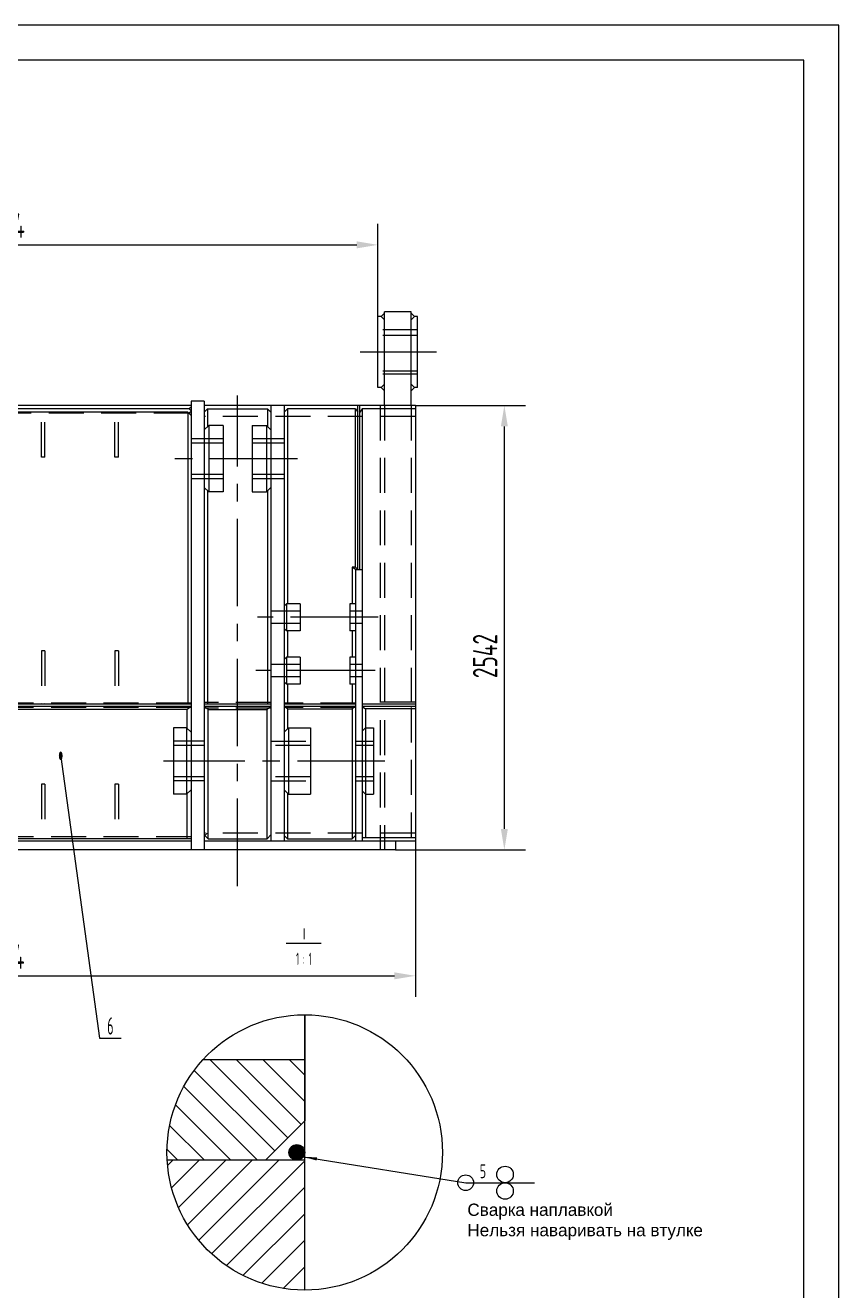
# Model space of a CAD drawing. Header units: millimetres. Extents: x 0 to 16800, y 0 to 11880.
# Drawn here: x 12151 to 16800, y 4642 to 11880 of the extents above; entities that cross this region are included whole.
import ezdxf
from ezdxf.enums import TextEntityAlignment as Align

# ---------------------------------------------------------------- set-up
doc = ezdxf.new("R2010")
doc.units = ezdxf.units.MM
doc.header["$LTSCALE"] = 400
doc.linetypes.add('F', pattern=[0.75, 0.5, -0.25])
doc.linetypes.add('G', pattern=[2, 1.25, -0.25, 0.25, -0.25])
for name, color, linetype in [('01', 7, 'Continuous'), ('02', 1, 'Continuous'), ('04', 2, 'F'), ('05', 4, 'G'), ('08', 1, 'Continuous'), ('11', 3, 'Continuous'), ('13', 3, 'Continuous')]:
    doc.layers.add(name, color=color, linetype=linetype)
doc.styles.get("Standard").update_dxf_attribs({"font": 'isocp', "width": 0.707, "bigfont": 'intecad.shx'})
doc.dimstyles.new('INTE', dxfattribs={"dimscale": 40, "dimtxt": 3.5, "dimasz": 3, "dimexe": 3, "dimexo": 0, "dimgap": 1, "dimtad": 1, "dimdec": 3, "dimdsep": 46, "dimtxsty": 'Standard', "dimcen": 0, "dimclrd": 1, "dimclre": 1, "dimclrt": 3, "dimadec": 4, "dimazin": 2, "dimtfac": 1, "dimtdec": 3, "dimtmove": 0, "dimatfit": 0, "dimfxl": 1, "dimarcsym": 0})

# ---------------------------------------------------------------- blocks, each defined once
blk = doc.blocks.new('*D69')
at = {"layer": '08', "color": 1, "lineweight": -2}
for p, q in [((14380.7, 9705.7), (15009.3, 9705.7)), ((14889.3, 7283.7), (14889.3, 9585.7)), ((14267.7, 7163.7), (15009.3, 7163.7))]:
    blk.add_line(p, q, dxfattribs=at)
at = {"layer": '08', "color": 1}
for points in [[(14869.3, 9585.7), (14909.3, 9585.7), (14889.3, 9705.7)], [(14869.3, 7283.7), (14909.3, 7283.7), (14889.3, 7163.7)]]:
    blk.add_solid(points, dxfattribs=at)
at = {"layer": 'Defpoints', "color": 0}
for p in [(14380.7, 9705.7), (14889.3, 9705.7), (14267.7, 7163.7)]:
    blk.add_point(p, dxfattribs=at)
at = {"layer": '08', "color": 3, "insert": (14779.3, 8272.1), "char_height": 140, "attachment_point": 5, "rotation": 90}
blk.add_mtext('2542', dxfattribs=at)
blk = doc.blocks.new('*D121')
at = {"layer": '08', "color": 1, "lineweight": -2}
for p, q in [((9871.7, 10261.7), (9871.7, 10744.2)), ((14165.7, 10213.7), (14165.7, 10744.2)), ((9991.7, 10624.2), (14045.7, 10624.2))]:
    blk.add_line(p, q, dxfattribs=at)
at = {"layer": '08', "color": 1}
for points in [[(9991.7, 10644.2), (9991.7, 10604.2), (9871.7, 10624.2)], [(14045.7, 10644.2), (14045.7, 10604.2), (14165.7, 10624.2)]]:
    blk.add_solid(points, dxfattribs=at)
at = {"layer": 'Defpoints', "color": 0}
for p in [(14165.7, 10624.2), (9871.7, 10261.7), (14165.7, 10213.7)]:
    blk.add_point(p, dxfattribs=at)
at = {"layer": '08', "color": 3, "insert": (12018.7, 10734.2), "char_height": 140, "attachment_point": 5}
blk.add_mtext('4294', dxfattribs=at)
blk = doc.blocks.new('*D122')
at = {"layer": '08', "color": 1, "lineweight": -2}
for p, q in [((9656.7, 7213.7), (9656.7, 6323.1)), ((14380.7, 7213.7), (14380.7, 6323.1)), ((9776.7, 6443.1), (14260.7, 6443.1))]:
    blk.add_line(p, q, dxfattribs=at)
at = {"layer": '08', "color": 1}
for points in [[(9776.7, 6463.1), (9776.7, 6423.1), (9656.7, 6443.1)], [(14260.7, 6463.1), (14260.7, 6423.1), (14380.7, 6443.1)]]:
    blk.add_solid(points, dxfattribs=at)
at = {"layer": 'Defpoints', "color": 0}
for p in [(9656.7, 7213.7), (14380.7, 7213.7), (14380.7, 6443.1)]:
    blk.add_point(p, dxfattribs=at)
at = {"layer": '08', "color": 3, "insert": (12018.7, 6553.2), "char_height": 140, "attachment_point": 5}
blk.add_mtext('4724', dxfattribs=at)
blk = doc.blocks.new('*U143')
at = {"layer": '01'}
for points in [[(415, 292), (25, 292)], [(415, 5), (415, 292)]]:
    blk.add_lwpolyline(points, dxfattribs=at)
at = {"layer": '02'}
for points in [[(420, 297), (0, 297)], [(420, 0), (420, 297)]]:
    blk.add_lwpolyline(points, dxfattribs=at)

msp = doc.modelspace()

# ---------------------------------------------------------------- hatches: boundary and pattern name
at = {"layer": '02', "linetype": 'Continuous'}
h = msp.add_hatch(dxfattribs=at)
h.set_pattern_fill('ANSI31', color=1, scale=33.75, angle=90, style=0)
h.set_pattern_definition([(135, (-2903.36, -2477.25), (-75.7709, -75.7709), [])])
h.paths.add_polyline_path([(13748.2939, 5961.8093), (13164.8231, 5961.8093, 0.186166635), (12960.8838, 5433.0593, 0.014296107), (12962.1707, 5388.0593), (13523.2939, 5388.0593), (13748.2939, 5613.0593)])
msp.add_hatch(color=1, dxfattribs=at).paths.add_polyline_path([(13748.2939, 5433.0593, 1), (13658.2939, 5433.0593, 1)])
h = msp.add_hatch(dxfattribs=at)
h.set_pattern_fill('ANSI31', color=1, scale=33.75, style=0)
h.set_pattern_definition([(45, (-2903.36, -2477.25), (-75.7709, 75.7709), [])])
h.paths.add_polyline_path([(13748.2939, 5388.0593), (12962.1707, 5388.0593, 0.397563228), (13748.2939, 4645.6491)])

# ---------------------------------------------------------------- linework, layer by layer
for p, q in [((13098.2159, 9647.7396), (13079.2159, 9666.7396)), ((13174.2159, 9666.7396), (13193.2159, 9685.7396)), ((13555.2159, 9666.7396), (13536.2159, 9685.7396)), ((13631.2159, 9666.7396), (13650.2159, 9685.7396)), ((14076.7159, 9685.7396), (14063.7159, 9666.7396)), ((13748.2939, 5961.8093), (13164.8231, 5961.8093))]:
    msp.add_line(p, q)
at = {"layer": '01', "color": 7, "linetype": 'Continuous'}
for p, q in [((14184.7159, 10213.7396), (14165.7159, 10213.7396)), ((14165.7159, 9807.7396), (14165.7159, 10213.7396)), ((14184.7159, 10213.7396), (14203.7159, 10232.7396)), ((14184.7159, 10213.7396), (14203.7159, 10194.7396)), ((14203.7159, 9705.7396), (14203.7159, 10240.7396)), ((14355.7159, 10240.7396), (14203.7159, 10240.7396)), ((14355.7159, 9705.7396), (14355.7159, 10240.7396)), ((14374.7159, 10213.7396), (14355.7159, 10232.7396)), ((14374.7159, 10213.7396), (14355.7159, 10194.7396)), ((14393.7159, 10213.7396), (14374.7159, 10213.7396)), ((14393.7159, 9807.7396), (14393.7159, 10213.7396)), ((14184.7159, 9807.7396), (14165.7159, 9807.7396)), ((14184.7159, 9807.7396), (14203.7159, 9826.7396)), ((14184.7159, 9807.7396), (14203.7159, 9788.7396)), ((14374.7159, 9807.7396), (14355.7159, 9826.7396)), ((14374.7159, 9807.7396), (14355.7159, 9788.7396)), ((14393.7159, 9807.7396), (14374.7159, 9807.7396)), ((13098.2159, 9705.7396), (10939.2159, 9705.7396)), ((13098.2159, 9730.7396), (13098.2159, 7163.7396)), ((13174.2159, 9730.7396), (13098.2159, 9730.7396)), ((13174.2159, 9730.7396), (13174.2159, 7163.7396)), ((13555.2159, 9705.7396), (13174.2159, 9705.7396)), ((14380.7159, 9705.7396), (13536.2159, 9705.7396)), ((13555.2159, 9705.7396), (13555.2159, 7213.7396)), ((13555.2159, 9705.7396), (13555.2159, 7213.7396)), ((13631.2159, 9705.7396), (13631.2159, 7213.7396)), ((14051.7159, 8766.7396), (14051.7159, 9705.7396)), ((14063.7159, 8766.7396), (14063.7159, 9705.7396)), ((14380.7159, 9705.7396), (14380.7159, 7213.7396)), ((13088.4223, 9685.7396), (10949.2159, 9685.7396)), ((13079.2159, 9666.7396), (10958.2159, 9666.7396)), ((13088.2159, 9660.7396), (13085.2159, 9660.7396)), ((13098.2159, 9695.7396), (13088.2159, 9685.7396)), ((13098.2159, 9675.7396), (13088.2159, 9685.7396)), ((13098.2159, 9670.7396), (13088.2159, 9660.7396)), ((13098.2159, 9650.7396), (13088.2159, 9660.7396)), ((13098.2159, 9675.7396), (13098.2159, 9670.7396)), ((13193.2159, 9685.7396), (13536.2159, 9685.7396)), ((13650.2159, 9685.7396), (13650.2159, 8570.2396)), ((14038.7159, 9685.7396), (13650.2159, 9685.7396)), ((14038.7159, 8779.7396), (14038.7159, 9685.7396)), ((14038.7159, 9685.7396), (14051.7159, 9666.7396)), ((14076.7159, 9685.7396), (14076.7159, 7213.7396)), ((14380.7159, 9685.7396), (14076.7159, 9685.7396)), ((13199.2159, 9590.7396), (13174.2159, 9565.7396)), ((13282.2159, 9590.7396), (13199.2159, 9590.7396)), ((13282.2159, 9590.7396), (13282.2159, 9210.7396)), ((13447.2159, 9590.7396), (13530.2159, 9590.7396)), ((13530.2159, 9590.7396), (13555.2159, 9565.7396)), ((13199.2159, 9210.7396), (13174.2159, 9235.7396)), ((13282.2159, 9210.7396), (13199.2159, 9210.7396)), ((13447.2159, 9210.7396), (13530.2159, 9210.7396)), ((13530.2159, 9210.7396), (13555.2159, 9235.7396)), ((14019.7159, 8779.7396), (14019.7159, 8570.2396)), ((14038.7159, 8779.7396), (14019.7159, 8779.7396)), ((14038.7159, 8766.7396), (14019.7159, 8779.7396)), ((14051.7159, 8766.7396), (14038.7159, 8779.7396)), ((14038.7159, 8766.7396), (14038.7159, 7213.7396)), ((14038.7159, 8766.7396), (14076.7159, 8766.7396)), ((13631.2159, 8557.2396), (13644.2159, 8570.2396)), ((13721.2159, 8570.2396), (13644.2159, 8570.2396)), ((13644.2159, 8570.2396), (13644.2159, 8417.2396)), ((13721.2159, 8570.2396), (13721.2159, 8417.2396)), ((14038.7159, 8570.2396), (14006.7159, 8570.2396)), ((14006.7159, 8570.2396), (14006.7159, 8417.2396)), ((13631.2159, 8430.2396), (13644.2159, 8417.2396)), ((13721.2159, 8417.2396), (13644.2159, 8417.2396)), ((13650.2159, 8417.2396), (13650.2159, 8265.2396)), ((14038.7159, 8417.2396), (14006.7159, 8417.2396)), ((14019.7159, 8417.2396), (14019.7159, 8265.2396)), ((13631.2159, 8252.2396), (13644.2159, 8265.2396)), ((13644.2159, 8265.2396), (13644.2159, 8112.2396)), ((13721.2159, 8265.2396), (13644.2159, 8265.2396)), ((13721.2159, 8265.2396), (13721.2159, 8112.2396)), ((14006.7159, 8265.2396), (14006.7159, 8112.2396)), ((14038.7159, 8265.2396), (14006.7159, 8265.2396)), ((13631.2159, 8125.2396), (13644.2159, 8112.2396)), ((13721.2159, 8112.2396), (13644.2159, 8112.2396)), ((13650.2159, 8112.2396), (13650.2159, 7996.7396)), ((14038.7159, 8112.2396), (14006.7159, 8112.2396)), ((14019.7159, 8112.2396), (14019.7159, 7996.7396)), ((13098.2159, 7996.7396), (10939.2159, 7996.7396)), ((13098.2159, 7983.7396), (10939.2159, 7983.7396)), ((13076.2159, 7966.7396), (10961.2159, 7966.7396)), ((13098.2159, 7983.7396), (13076.2159, 7966.7396)), ((13076.2159, 7858.7396), (13076.2159, 7966.7396)), ((13555.2159, 7996.7396), (13174.2159, 7996.7396)), ((13196.2159, 7966.7396), (13174.2159, 7983.7396)), ((13555.2159, 7983.7396), (13174.2159, 7983.7396)), ((13196.2159, 7226.7396), (13196.2159, 7966.7396)), ((13196.2159, 7966.7396), (13533.2159, 7966.7396)), ((13555.2159, 7983.7396), (13533.2159, 7966.7396)), ((13533.2159, 7226.7396), (13533.2159, 7966.7396)), ((14038.7159, 7996.7396), (13631.2159, 7996.7396)), ((13650.2159, 7970.7396), (13631.2159, 7983.7396)), ((14038.7159, 7983.7396), (13631.2159, 7983.7396)), ((13650.2159, 7970.7396), (13650.2159, 7855.7396)), ((13650.2159, 7970.7396), (14019.7159, 7970.7396)), ((14038.7159, 7983.7396), (14019.7159, 7970.7396)), ((14019.7159, 7970.7396), (14019.7159, 7226.7396)), ((14380.7159, 7996.7396), (14076.7159, 7996.7396)), ((14380.7159, 7983.7396), (14076.7159, 7983.7396)), ((14380.7159, 7970.7396), (14095.7159, 7970.7396)), ((14095.7159, 7970.7396), (14095.7159, 7481.7396)), ((13073.2159, 7861.7396), (12998.2159, 7861.7396)), ((13073.2159, 7861.7396), (13098.2159, 7836.7396)), ((13073.2159, 7861.7396), (13073.2159, 7481.7396)), ((13656.2159, 7861.7396), (13631.2159, 7836.7396)), ((13656.2159, 7861.7396), (13656.2159, 7481.7396)), ((13656.2159, 7861.7396), (13781.2159, 7861.7396)), ((13781.2159, 7861.7396), (13781.2159, 7481.7396)), ((14095.7159, 7861.7396), (14076.7159, 7842.7396)), ((14095.7159, 7861.7396), (14140.7159, 7861.7396)), ((14140.7159, 7861.7396), (14140.7159, 7481.7396)), ((13073.2159, 7481.7396), (12998.2159, 7481.7396)), ((13073.2159, 7481.7396), (13098.2159, 7506.7396)), ((13076.2159, 7226.7396), (13076.2159, 7484.7396)), ((13656.2159, 7481.7396), (13631.2159, 7506.7396)), ((13650.2159, 7487.7396), (13650.2159, 7226.7396)), ((13656.2159, 7481.7396), (13781.2159, 7481.7396)), ((14076.7159, 7500.7396), (14095.7159, 7481.7396)), ((14095.7159, 7481.7396), (14140.7159, 7481.7396)), ((14095.7159, 7481.7396), (14095.7159, 7232.7396)), ((13196.2159, 7226.7396), (13174.2159, 7248.7396)), ((13555.2159, 7248.7396), (13533.2159, 7226.7396)), ((13650.2159, 7226.7396), (13631.2159, 7245.7396)), ((14038.7159, 7245.7396), (14019.7159, 7226.7396)), ((13098.2159, 7226.7396), (10939.2159, 7226.7396)), ((13098.2159, 7213.7396), (10939.2159, 7213.7396)), ((14380.7159, 7213.7396), (13174.2159, 7213.7396)), ((13196.2159, 7226.7396), (13533.2159, 7226.7396)), ((13650.2159, 7226.7396), (14019.7159, 7226.7396)), ((14380.7159, 7232.7396), (14076.7159, 7232.7396)), ((14267.7159, 7213.7396), (14267.7159, 7163.7396)), ((14267.7159, 7163.7396), (9769.7159, 7163.7396)), ((13748.2939, 4645.6491), (13748.2939, 6220.4694)), ((13748.2939, 6220.4694), (13748.2939, 5613.0593)), ((13523.2939, 5388.0593), (13748.2939, 5613.0593)), ((13523.2939, 5388.0593), (12962.1707, 5388.0593)), ((13748.2939, 5388.0593), (12962.1707, 5388.0593))]:
    msp.add_line(p, q, dxfattribs=at)
at = {"layer": '01'}
for p, q in [((13079.2159, 9666.7396), (13079.2159, 7996.7396)), ((13193.2159, 9685.7396), (13193.2159, 9584.7396)), ((13536.2159, 9685.7396), (13536.2159, 9584.7396)), ((13199.2159, 9590.7396), (13199.2159, 9210.7396)), ((13447.2159, 9590.7396), (13447.2159, 9210.7396)), ((13530.2159, 9590.7396), (13530.2159, 9210.7396)), ((13193.2159, 9216.7396), (13193.2159, 7996.7396)), ((13536.2159, 9216.7396), (13536.2159, 7996.7396)), ((14076.7159, 7983.7396), (14095.7159, 7970.7396)), ((12998.2159, 7861.7396), (12998.2159, 7481.7396)), ((14203.7159, 7213.7396), (14203.7159, 7163.7396)), ((13841.5598, 6627.5429), (13641.5598, 6627.5429))]:
    msp.add_line(p, q, dxfattribs=at)
for centre, radius in [((14668.2113, 5259.7871), 45), ((14893.2113, 5307.0371), 47.25), ((14893.2113, 5212.5371), 47.25)]:
    msp.add_circle(centre, radius, dxfattribs=at)
at = {"layer": '02'}
for p, q in [((12353.5041, 7696.4992), (12575.6442, 6087.103)), ((12575.6442, 6087.103), (12699.6442, 6087.103)), ((13740.6876, 5408.0251), (14668.2113, 5259.7871)), ((14668.2113, 5259.7871), (15061.9613, 5259.7871))]:
    msp.add_line(p, q, dxfattribs=at)
msp.add_lwpolyline([(13740.6876, 5408.0251, 0, 18, 0), (13817.4698, 5395.7537, 18, 18, 0)], format="xyseb", dxfattribs=at)
msp.add_circle((13748.2939, 5433.0593), 787.4101, dxfattribs=at)
at = {"layer": '02', "color": 1, "linetype": 'Continuous'}
msp.add_circle((13703.2939, 5433.0593), 45, dxfattribs=at)
at = {"layer": '04', "color": 2, "linetype": 'F'}
for p, q in [((14393.7159, 10137.7396), (14165.7159, 10137.7396)), ((14393.7159, 9883.9098), (14165.7159, 9883.9098)), ((14178.7159, 9705.7396), (14178.7159, 7163.7396)), ((14203.7159, 9705.7396), (14203.7159, 7163.7396)), ((14355.7159, 9705.7396), (14355.7159, 8002.7396)), ((13085.2159, 9660.7396), (10952.2159, 9660.7396)), ((12243.7159, 9410.7396), (12243.7159, 9660.7396)), ((12263.7159, 9410.7396), (12263.7159, 9660.7396)), ((12663.7159, 9410.7396), (12663.7159, 9660.7396)), ((12683.7159, 9410.7396), (12683.7159, 9660.7396)), ((14380.7159, 9641.7396), (13174.2159, 9641.7396)), ((13282.2159, 9514.7396), (13098.2159, 9514.7396)), ((13282.2159, 9490.2396), (13098.2159, 9490.2396)), ((13282.2159, 9490.2396), (13098.2159, 9490.2396)), ((13631.2159, 9514.7396), (13447.2159, 9514.7396)), ((13631.2159, 9490.2396), (13447.2159, 9490.2396)), ((13631.2159, 9490.2396), (13447.2159, 9490.2396)), ((12263.7159, 9410.7396), (12243.7159, 9410.7396)), ((12683.7159, 9410.7396), (12663.7159, 9410.7396)), ((13282.2159, 9311.2396), (13098.2159, 9311.2396)), ((13282.2159, 9311.2396), (13098.2159, 9311.2396)), ((13282.2159, 9286.7396), (13098.2159, 9286.7396)), ((13631.2159, 9311.2396), (13447.2159, 9311.2396)), ((13631.2159, 9311.2396), (13447.2159, 9311.2396)), ((13631.2159, 9286.7396), (13447.2159, 9286.7396)), ((13721.2159, 8529.2396), (13555.2159, 8529.2396)), ((14076.7159, 8529.2396), (14006.7159, 8529.2396)), ((13721.2159, 8458.2396), (13555.2159, 8458.2396)), ((14076.7159, 8458.2396), (14006.7159, 8458.2396)), ((12243.7159, 8302.7396), (12243.7159, 8002.7396)), ((12263.7159, 8302.7396), (12243.7159, 8302.7396)), ((12263.7159, 8302.7396), (12263.7159, 8002.7396)), ((12683.7159, 8302.7396), (12663.7159, 8302.7396)), ((12663.7159, 8302.7396), (12663.7159, 8002.7396)), ((12683.7159, 8302.7396), (12683.7159, 8002.7396)), ((13721.2159, 8224.2396), (13555.2159, 8224.2396)), ((14076.7159, 8224.2396), (14006.7159, 8224.2396)), ((13721.2159, 8153.2396), (13555.2159, 8153.2396)), ((14076.7159, 8153.2396), (14006.7159, 8153.2396)), ((13098.2159, 8002.7396), (10939.2159, 8002.7396)), ((13098.2159, 7977.7396), (10939.2159, 7977.7396)), ((13555.2159, 8005.7396), (13174.2159, 8005.7396)), ((13555.2159, 7973.7396), (13174.2159, 7973.7396)), ((14038.7159, 8002.7396), (13631.2159, 8002.7396)), ((14038.7159, 7977.7396), (13631.2159, 7977.7396)), ((14380.7159, 8008.7396), (14076.7159, 8008.7396)), ((14380.7159, 7970.7396), (14076.7159, 7970.7396)), ((14355.7159, 7977.7396), (14355.7159, 7232.7396)), ((13174.2159, 7785.7396), (12998.2159, 7785.7396)), ((13174.2159, 7761.2396), (12998.2159, 7761.2396)), ((13555.2159, 7785.7396), (13781.2159, 7785.7396)), ((13781.2159, 7761.2396), (13555.2159, 7761.2396)), ((14038.7159, 7785.7396), (14140.7159, 7785.7396)), ((14140.7159, 7761.2396), (14038.7159, 7761.2396)), ((12263.7159, 7538.7396), (12243.7159, 7538.7396)), ((12243.7159, 7538.7396), (12243.7159, 7238.7396)), ((12263.7159, 7538.7396), (12263.7159, 7238.7396)), ((12663.7159, 7538.7396), (12663.7159, 7238.7396)), ((12683.7159, 7538.7396), (12663.7159, 7538.7396)), ((12683.7159, 7538.7396), (12683.7159, 7238.7396)), ((13174.2159, 7582.2396), (12998.2159, 7582.2396)), ((13174.2159, 7557.7396), (12998.2159, 7557.7396)), ((13781.2159, 7582.2396), (13555.2159, 7582.2396)), ((13555.2159, 7557.7396), (13781.2159, 7557.7396)), ((14140.7159, 7582.2396), (14038.7159, 7582.2396)), ((14038.7159, 7557.7396), (14140.7159, 7557.7396)), ((13098.2159, 7238.7396), (10939.2159, 7238.7396)), ((14380.7159, 7258.7396), (13174.2159, 7258.7396)), ((13190.2159, 7258.7396), (13174.2159, 7242.7396))]:
    msp.add_line(p, q, dxfattribs=at)
at = {"layer": '04'}
for p, q in [((14393.7159, 10106.2476), (14165.7159, 10106.2476)), ((14393.7159, 9901.5916), (14165.7159, 9901.5916))]:
    msp.add_line(p, q, dxfattribs=at)
at = {"layer": '05'}
msp.add_line((14502.3042, 10010.7396), (14064.7519, 10010.7396), dxfattribs=at)
at = {"layer": '05', "color": 4, "linetype": 'G'}
for p, q in [((13364.7159, 6956.7041), (13364.7159, 9763.3321)), ((13706.7, 9400.7396), (12985.4869, 9400.7396)), ((14167.3221, 8493.7396), (13477.4599, 8493.7396)), ((14150.6785, 8188.7396), (13467.846, 8188.7396)), ((14206.1565, 7671.7396), (12940.382, 7671.7396))]:
    msp.add_line(p, q, dxfattribs=at)

# ---------------------------------------------------------------- block references
at = {"layer": '04', "xscale": 40, "yscale": 40, "zscale": 40}
msp.add_blockref('*U143', (0, 0), dxfattribs=at)

# ---------------------------------------------------------------- texts
at = {"layer": '02', "width": 0.605172}
msp.add_text('●', height=40, dxfattribs=at).set_placement((12341.5041, 7676.4992), (12365.5041, 7676.4992), align=Align.FIT)
at = {"layer": '04', "insert": (14677.7906, 5140.2805), "char_height": 70, "attachment_point": 1}
msp.add_mtext('{\\fArial|b0|i0|c204|p34;\\W1;\\C3;Сварка наплавкой\\PНельзя наваривать на втулке}', dxfattribs=at)
at = {"layer": '11', "color": 3, "linetype": 'Continuous', "width": 0.543846}
msp.add_text('1 : 1', height=70, dxfattribs=at).set_placement((13743.1045, 6505.0533), align=Align.CENTER)
at = {"layer": '11', "width": 0.600695}
msp.add_text('6', height=98.9949, dxfattribs=at).set_placement((12619.8162, 6107.103), (12655.4722, 6107.103), align=Align.FIT)
at = {"layer": '11', "color": 3, "linetype": 'Continuous', "insert": (13717.6126, 6715.7368), "char_height": 70, "attachment_point": 1}
msp.add_mtext('Ⅰ', dxfattribs=at)
at = {"layer": '13', "width": 0.707}
msp.add_text('5', height=78.75, dxfattribs=at).set_placement((14748.3489, 5285.6621))

# ---------------------------------------------------------------- dimensions: what is measured, and where the dimension line sits
at = {"layer": '08'}
for base, p1, p2, picture, middle in [((14165.7159, 10624.161), (9871.7159, 10261.7343), (14165.7159, 10213.7396), '*D121', (12018.7159, 10734.1748)), ((14380.7159, 6443.1381), (9656.7159, 7213.7396), (14380.7159, 7213.7396), '*D122', (12018.7159, 6553.1519))]:
    dim = msp.add_linear_dim(base=base, p1=p1, p2=p2, dimstyle='INTE', dxfattribs=at)
    dim.commit()
    dim.dimension.update_dxf_attribs({"geometry": picture, "text_midpoint": middle})
dim = msp.add_linear_dim(base=(14889.2965, 9705.7396), p1=(14267.7159, 7163.7396), p2=(14380.7159, 9705.7396), angle=90, dimstyle='INTE', dxfattribs=at)
dim.commit()
dim.dimension.update_dxf_attribs({"geometry": '*D69', "text_midpoint": (14889.2965, 8272.1407), "dimtype": 160})

doc.saveas('drawing.dxf')
